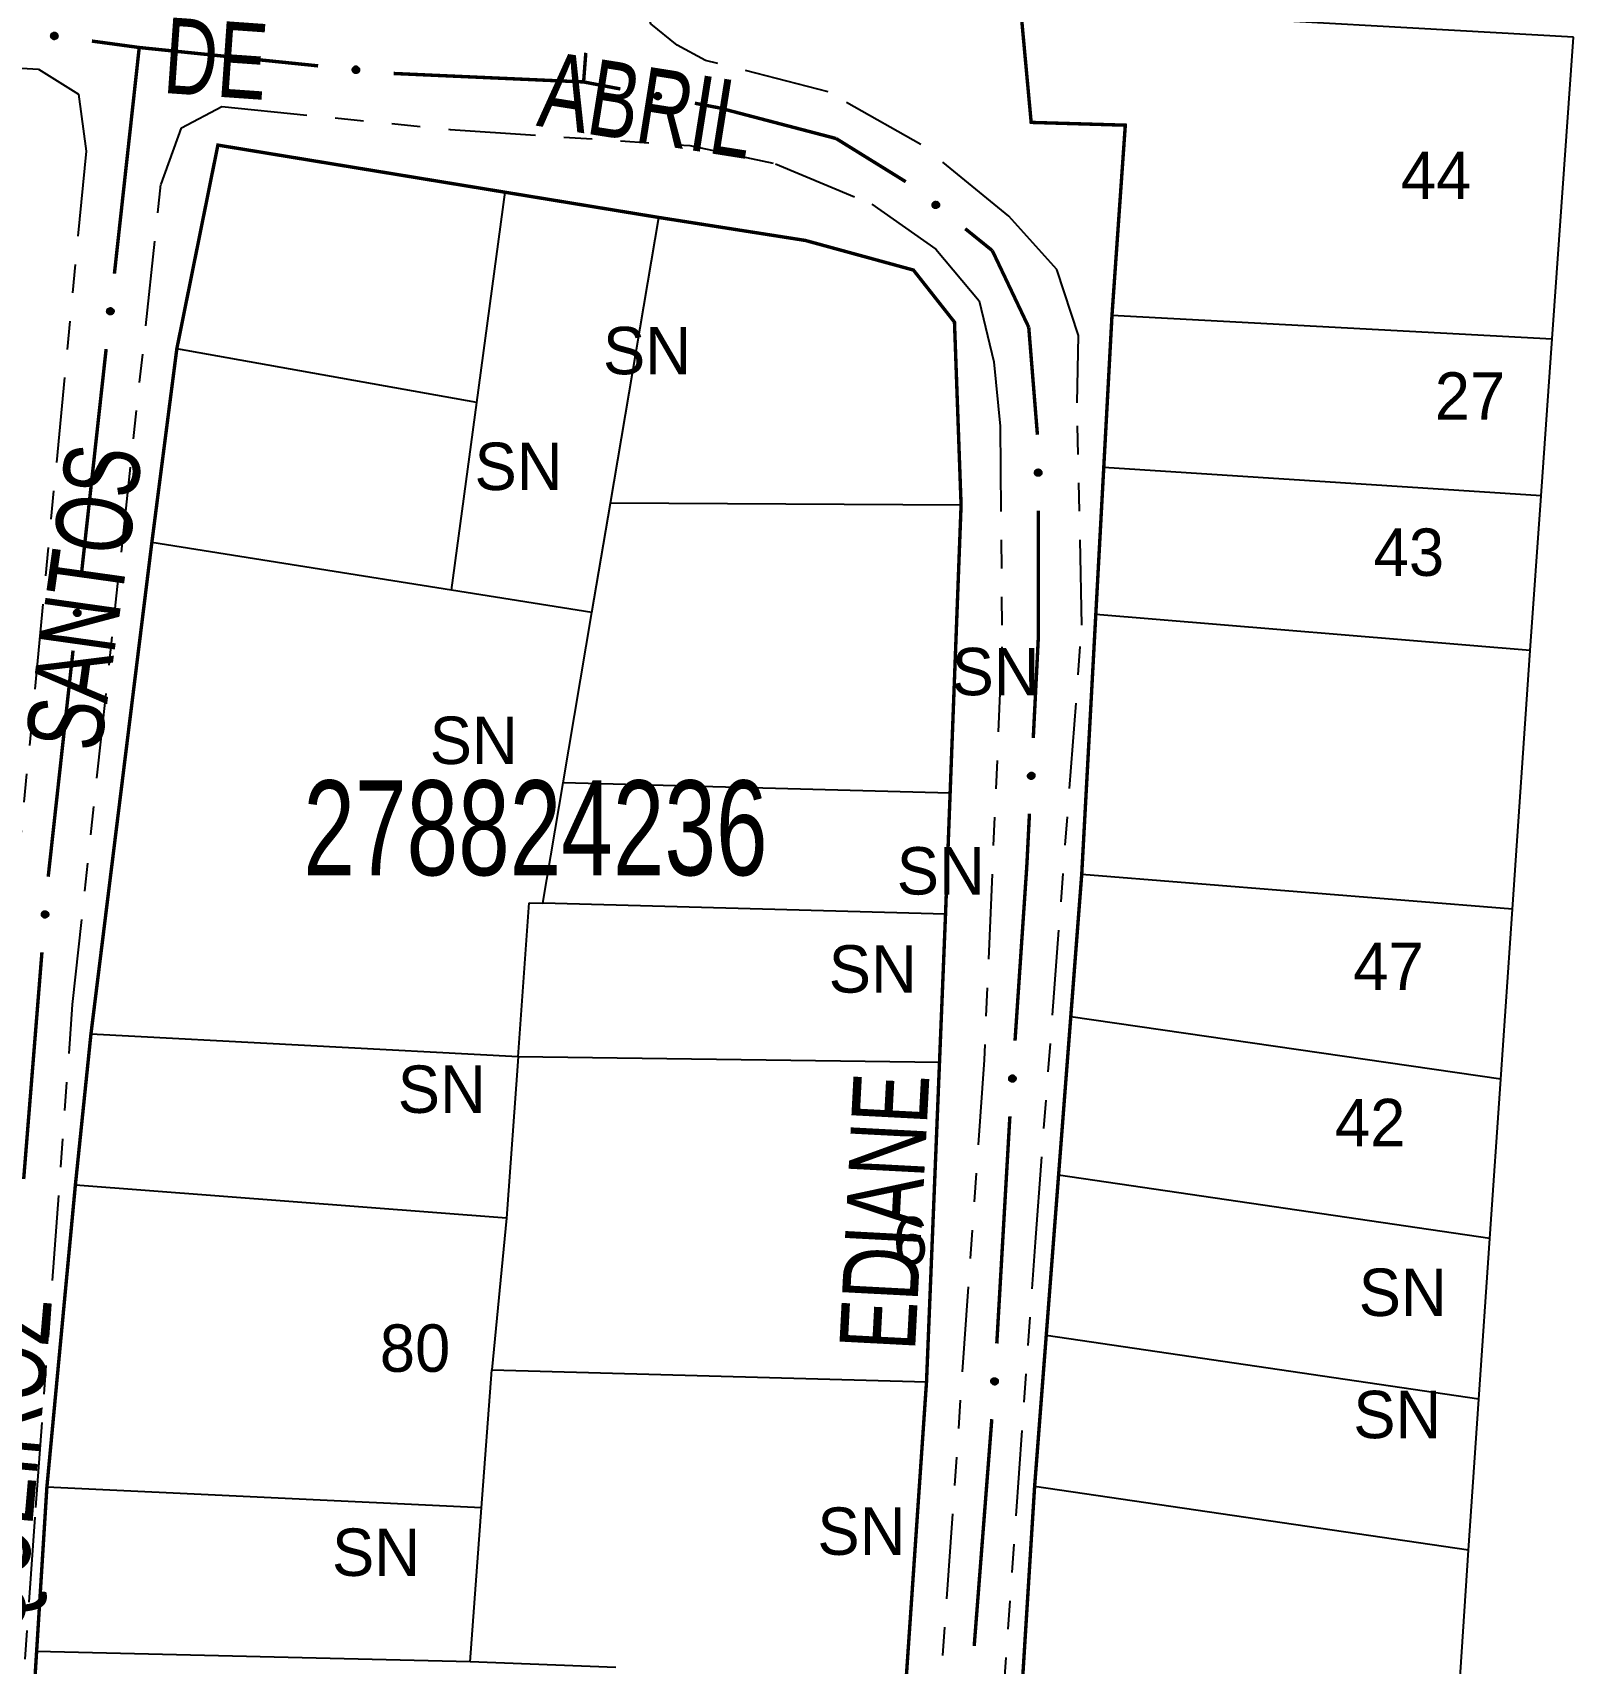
# Model space of a CAD drawing. Extents: x 203555 to 204724, y 4873703 to 4874787.
# Drawn here: x 204208.6 to 204289.8, y 4874215.2 to 4874301.2 of the extents above; entities that cross this region are included whole.
import ezdxf
from ezdxf.enums import TextEntityAlignment as Align

# ---------------------------------------------------------------- set-up
doc = ezdxf.new("R2010")
doc.units = 0
doc.header["$LTSCALE"] = 1.5
doc.header["$MEASUREMENT"] = 0
doc.linetypes.add('TRACO_25', pattern=[8, 3, -1, 1, -1, 1, -1])
for name, color, linetype in [('CD_MALHA_LOTES', 7, 'CONTINUOUS'), ('CD_TXT_QUADRA', 7, 'CONTINUOUS'), ('RU-QUADRA', 210, 'CONTINUOUS'), ('SV-EIXO-RUA-N-PAV', 6, 'CONTINUOUS'), ('SV-RUA-NAO-PAV', 7, 'CONTINUOUS'), ('SV-TXT-RUA-N-PAV', 7, 'CONTINUOUS'), ('Th_NmrPort', 1, 'CONTINUOUS')]:
    doc.layers.add(name, color=color, linetype=linetype)
doc.styles.add('ARIAL', font='ARIAL.SHX')

msp = doc.modelspace()

# ---------------------------------------------------------------- linework, layer by layer
at = {"layer": 'CD_MALHA_LOTES', "linetype": 'Continuous', "flags": 128}
for points in [[(204261.199588, 4874296.437188), (204260.642185, 4874302.478806)], [(204289.78714, 4874300.9263), (204266.578716, 4874302.226508)], [(204288.665417, 4874285.019049), (204289.78714, 4874300.9263)], [(204266.163144, 4874296.290853), (204261.199588, 4874296.437188)], [(204265.460976, 4874286.261716), (204266.163144, 4874296.290853)], [(204216.154327, 4874284.494692), (204218.319374, 4874295.240064)], [(204218.319374, 4874295.240064), (204233.46439, 4874292.753447)], [(204231.970021, 4874281.669714), (204233.46439, 4874292.753447)], [(204233.46439, 4874292.753447), (204241.566871, 4874291.423124)], [(204239.015303, 4874276.350507), (204241.566871, 4874291.423124)], [(204241.566871, 4874291.423124), (204249.295548, 4874290.210408), (204254.991893, 4874288.648801), (204257.155973, 4874285.902935), (204257.504398, 4874276.248164)], [(204265.026372, 4874278.229773), (204265.460976, 4874286.261716)], [(204265.460976, 4874286.261716), (204288.665417, 4874285.019049)], [(204288.081534, 4874276.738958), (204288.665417, 4874285.019049)], [(204214.838127, 4874274.282193), (204216.154327, 4874284.494692)], [(204231.970021, 4874281.669714), (204216.154327, 4874284.494692)], [(204230.634448, 4874271.763774), (204231.970021, 4874281.669714)], [(204264.606825, 4874270.476103), (204265.026372, 4874278.229773)], [(204288.081534, 4874276.738958), (204265.026372, 4874278.229773)], [(204238.038995, 4874270.583262), (204239.015303, 4874276.350507)], [(204257.504398, 4874276.248164), (204239.015303, 4874276.350507)], [(204257.504398, 4874276.248164), (204256.92663, 4874261.048842)], [(204287.506248, 4874268.580769), (204288.081534, 4874276.738958)], [(204211.625191, 4874248.337708), (204214.838127, 4874274.282193)], [(204230.634448, 4874271.763774), (204214.838127, 4874274.282193)], [(204238.038995, 4874270.583262), (204230.634448, 4874271.763774)], [(204236.518929, 4874261.603934), (204238.038995, 4874270.583262)], [(204263.865433, 4874256.774387), (204264.606825, 4874270.476103)], [(204287.506248, 4874268.580769), (204264.606825, 4874270.476103)], [(204286.569545, 4874254.93248), (204287.506248, 4874268.580769)], [(204235.444717, 4874255.258351), (204236.518929, 4874261.603934)], [(204256.92663, 4874261.048842), (204236.518929, 4874261.603934)], [(204256.92663, 4874261.048842), (204256.684631, 4874254.682589)], [(204263.287786, 4874249.265594), (204263.865433, 4874256.774387)], [(204286.569545, 4874254.93248), (204263.865433, 4874256.774387)], [(204234.146171, 4874247.156296), (204234.72914, 4874255.277749)], [(204234.72914, 4874255.277749), (204235.444717, 4874255.258351)], [(204256.684631, 4874254.682589), (204235.444717, 4874255.258351)], [(204256.684631, 4874254.682589), (204256.366154, 4874246.847896)], [(204285.954895, 4874245.97669), (204286.569545, 4874254.93248)], [(204262.644592, 4874240.904752), (204263.287786, 4874249.265594)], [(204285.954895, 4874245.97669), (204263.287786, 4874249.265594)], [(204210.804498, 4874240.373477), (204211.625191, 4874248.337708)], [(204234.146171, 4874247.156296), (204211.625191, 4874248.337708)], [(204234.146171, 4874247.156296), (204233.535168, 4874238.644284)], [(204256.366154, 4874246.847896), (204234.146171, 4874247.156296)], [(204255.681459, 4874230.00403), (204256.366154, 4874246.847896)], [(204285.377674, 4874237.566254), (204285.954895, 4874245.97669)], [(204261.993686, 4874232.443657), (204262.644592, 4874240.904752)], [(204285.377674, 4874237.566254), (204262.644592, 4874240.904752)], [(204209.303962, 4874224.459296), (204210.804498, 4874240.373477)], [(204233.535168, 4874238.644284), (204210.804498, 4874240.373477)], [(204233.535168, 4874238.644284), (204232.766055, 4874230.641666)], [(204284.795664, 4874229.086033), (204285.377674, 4874237.566254)], [(204261.381524, 4874224.486209), (204261.993686, 4874232.443657)], [(204284.795664, 4874229.086033), (204261.993686, 4874232.443657)], [(204232.221563, 4874223.364422), (204232.766055, 4874230.641666)], [(204232.766055, 4874230.641666), (204255.681459, 4874230.00403)], [(204255.681459, 4874230.00403), (204254.607081, 4874214.306819)], [(204284.249534, 4874221.128616), (204284.795664, 4874229.086033)], [(204208.761667, 4874215.775389), (204209.303962, 4874224.459296)], [(204232.221563, 4874223.364422), (204209.303962, 4874224.459296)], [(204260.424456, 4874209.15245), (204261.381524, 4874224.486209)], [(204284.249534, 4874221.128616), (204261.381524, 4874224.486209)], [(204231.614133, 4874215.245996), (204232.221563, 4874223.364422)], [(204283.365416, 4874207.45233), (204284.249534, 4874221.128616)], [(204208.303917, 4874208.445316), (204208.761667, 4874215.775389)], [(204231.614133, 4874215.245996), (204208.761667, 4874215.775389)], [(204239.302647, 4874214.931949), (204231.614133, 4874215.245996)]]:
    msp.add_lwpolyline(points, dxfattribs=at)
at = {"layer": 'RU-QUADRA', "linetype": 'Continuous', "const_width": 0.18, "flags": 128}
msp.add_lwpolyline([(204260.642185, 4874302.478806), (204261.199588, 4874296.437188), (204266.163144, 4874296.290853), (204265.460976, 4874286.261716), (204265.026372, 4874278.229773), (204264.606825, 4874270.476103), (204263.865433, 4874256.774387), (204263.287786, 4874249.265594), (204262.644592, 4874240.904752), (204261.381524, 4874224.486209), (204260.424456, 4874209.15245), (204259.679254, 4874197.213119), (204258.979113, 4874185.224465), (204258.030601, 4874169.115044), (204257.606342, 4874161.718197), (204257.102015, 4874153.082508), (204256.703143, 4874145.19558), (204256.3592, 4874138.39479), (204255.944312, 4874130.191189), (204255.429284, 4874122.256219)], dxfattribs=at)
msp.add_lwpolyline([(204206.86304, 4874185.372193), (204222.053512, 4874184.426616), (204231.396635, 4874183.845025), (204236.867271, 4874183.504488), (204252.432534, 4874182.535581), (204254.076165, 4874206.549877), (204254.607081, 4874214.306819), (204255.681459, 4874230.00403), (204256.366154, 4874246.847896), (204256.684631, 4874254.682589), (204257.504398, 4874276.248164), (204257.155973, 4874285.902935), (204254.991893, 4874288.648801), (204249.295548, 4874290.210408), (204241.566871, 4874291.423124), (204233.46439, 4874292.753447), (204218.319374, 4874295.240064), (204216.154327, 4874284.494692), (204214.838127, 4874274.282193), (204211.625191, 4874248.337708), (204210.804498, 4874240.373477), (204209.303962, 4874224.459296), (204208.761667, 4874215.775389)], close=True, dxfattribs=at)
at = {"layer": 'SV-EIXO-RUA-N-PAV'}
for points in [[(204209.823058, 4874300.868689), (204209.784552, 4874300.838535), (204209.745291, 4874300.820493), (204209.708215, 4874300.81487), (204209.674156, 4874300.818445), (204209.639723, 4874300.826026), (204209.606695, 4874300.841328), (204209.573799, 4874300.866432), (204209.543279, 4874300.904847), (204209.52744, 4874300.946281), (204209.519983, 4874300.982335), (204209.521665, 4874301.018065), (204209.52959, 4874301.05139), (204209.54662, 4874301.085173), (204209.572386, 4874301.118261), (204209.611756, 4874301.148015), (204209.650368, 4874301.165439), (204209.686373, 4874301.169936), (204209.722282, 4874301.168018), (204209.757342, 4874301.159857), (204209.789677, 4874301.144649), (204209.822945, 4874301.118646), (204209.851797, 4874301.079399), (204209.869615, 4874301.041087), (204209.874616, 4874301.005154), (204209.871932, 4874300.969844), (204209.864748, 4874300.935216), (204209.850748, 4874300.901375), (204209.823058, 4874300.868689)], [(204225.725938, 4874299.09126), (204225.688445, 4874299.059855), (204225.6498, 4874299.040531), (204225.612928, 4874299.033691), (204225.57877, 4874299.036142), (204225.544107, 4874299.042586), (204225.510592, 4874299.056792), (204225.476888, 4874299.0808), (204225.44512, 4874299.11819), (204225.427926, 4874299.15908), (204225.419286, 4874299.194869), (204225.419791, 4874299.230634), (204225.426615, 4874299.264203), (204225.442524, 4874299.298528), (204225.467187, 4874299.332446), (204225.505557, 4874299.36348), (204225.543574, 4874299.382165), (204225.579411, 4874299.387845), (204225.615364, 4874299.38711), (204225.650673, 4874299.380107), (204225.683491, 4874299.365972), (204225.717597, 4874299.341078), (204225.747726, 4874299.302801), (204225.766795, 4874299.265097), (204225.772977, 4874299.229349), (204225.771456, 4874299.193969), (204225.765415, 4874299.159124), (204225.752537, 4874299.12484), (204225.725938, 4874299.09126)], [(204241.624, 4874297.689831), (204241.583926, 4874297.661793), (204241.543751, 4874297.64589), (204241.506426, 4874297.64227), (204241.472609, 4874297.647672), (204241.438634, 4874297.657095), (204241.406477, 4874297.674153), (204241.37498, 4874297.70099), (204241.346571, 4874297.740992), (204241.332985, 4874297.783218), (204241.327479, 4874297.819622), (204241.331081, 4874297.855209), (204241.340788, 4874297.88806), (204241.359611, 4874297.920877), (204241.38712, 4874297.952531), (204241.428035, 4874297.980123), (204241.467528, 4874297.995444), (204241.503723, 4874297.997997), (204241.539477, 4874297.994149), (204241.574047, 4874297.984113), (204241.605516, 4874297.967187), (204241.637337, 4874297.939432), (204241.664036, 4874297.898688), (204241.679766, 4874297.859473), (204241.682826, 4874297.823324), (204241.678245, 4874297.788209), (204241.669209, 4874297.754018), (204241.653408, 4874297.720979), (204241.624, 4874297.689831)], [(204256.211118, 4874291.912614), (204256.162556, 4874291.906805), (204256.119631, 4874291.911744), (204256.085015, 4874291.926167), (204256.057749, 4874291.946888), (204256.032243, 4874291.971229), (204256.011941, 4874292.001443), (204255.996837, 4874292.039968), (204255.990668, 4874292.088642), (204255.998616, 4874292.132282), (204256.010941, 4874292.166975), (204256.030911, 4874292.19665), (204256.054972, 4874292.221033), (204256.087054, 4874292.241083), (204256.126245, 4874292.256009), (204256.175339, 4874292.261027), (204256.217388, 4874292.255897), (204256.250503, 4874292.241067), (204256.28021, 4874292.220802), (204256.305952, 4874292.19564), (204256.32571, 4874292.165866), (204256.340666, 4874292.12638), (204256.344977, 4874292.077859), (204256.34034, 4874292.035862), (204256.325979, 4874292.002546), (204256.305369, 4874291.97375), (204256.281267, 4874291.94787), (204256.251744, 4874291.926198), (204256.211118, 4874291.912614)], [(204212.770716, 4874286.602343), (204212.801858, 4874286.564631), (204212.820911, 4874286.525851), (204212.827493, 4874286.488933), (204212.824803, 4874286.454793), (204212.818117, 4874286.420176), (204212.803676, 4874286.386761), (204212.779433, 4874286.353226), (204212.741822, 4874286.32172), (204212.700813, 4874286.304813), (204212.664964, 4874286.296423), (204212.629203, 4874286.297179), (204212.595683, 4874286.304237), (204212.56147, 4874286.320386), (204212.527725, 4874286.345285), (204212.496961, 4874286.383871), (204212.478542, 4874286.422018), (204212.473113, 4874286.457894), (204212.4741, 4874286.493841), (204212.481349, 4874286.529101), (204212.495714, 4874286.561819), (204212.520845, 4874286.59575), (204212.559332, 4874286.62561), (204212.597169, 4874286.644415), (204212.63296, 4874286.650346), (204212.668328, 4874286.648578), (204212.70313, 4874286.642294), (204212.737323, 4874286.629176), (204212.770716, 4874286.602343)], [(204261.467206, 4874277.82116), (204261.432136, 4874277.85525), (204261.408966, 4874277.89172), (204261.398396, 4874277.9277), (204261.397346, 4874277.96193), (204261.400216, 4874277.99707), (204261.410926, 4874278.03186), (204261.431366, 4874278.06784), (204261.465316, 4874278.10326), (204261.504236, 4874278.12454), (204261.538956, 4874278.13679), (204261.574586, 4874278.13994), (204261.608676, 4874278.13658), (204261.644446, 4874278.12426), (204261.680706, 4874278.10319), (204261.715496, 4874278.06819), (204261.737966, 4874278.03228), (204261.747276, 4874277.99721), (204261.750216, 4874277.96137), (204261.746856, 4874277.92553), (204261.736146, 4874277.89144), (204261.714866, 4874277.85497), (204261.679866, 4874277.82109), (204261.644306, 4874277.79827), (204261.609376, 4874277.78847), (204261.574026, 4874277.78637), (204261.538746, 4874277.78882), (204261.503326, 4874277.79813), (204261.467206, 4874277.82116)], [(204211.025403, 4874270.697819), (204211.056545, 4874270.660107), (204211.075599, 4874270.621327), (204211.082181, 4874270.584409), (204211.079491, 4874270.550269), (204211.072805, 4874270.515652), (204211.058364, 4874270.482237), (204211.034121, 4874270.448702), (204210.99651, 4874270.417196), (204210.955501, 4874270.400289), (204210.919652, 4874270.391899), (204210.883891, 4874270.392655), (204210.850371, 4874270.399713), (204210.816158, 4874270.415862), (204210.782413, 4874270.440761), (204210.751648, 4874270.479347), (204210.733229, 4874270.517494), (204210.7278, 4874270.55337), (204210.728788, 4874270.589317), (204210.736037, 4874270.624577), (204210.750402, 4874270.657295), (204210.775533, 4874270.691226), (204210.81402, 4874270.721086), (204210.851857, 4874270.739891), (204210.887647, 4874270.745822), (204210.923015, 4874270.744054), (204210.957818, 4874270.73777), (204210.992011, 4874270.724652), (204211.025403, 4874270.697819)], [(204261.092922, 4874261.836137), (204261.059614, 4874261.87195), (204261.038309, 4874261.90954), (204261.029565, 4874261.946007), (204261.03024, 4874261.980246), (204261.034876, 4874262.015197), (204261.047324, 4874262.049404), (204261.06955, 4874262.084309), (204261.10524, 4874262.117974), (204261.145183, 4874262.137267), (204261.180475, 4874262.147753), (204261.216219, 4874262.149105), (204261.250096, 4874262.144033), (204261.285201, 4874262.129927), (204261.320354, 4874262.107058), (204261.353337, 4874262.070351), (204261.37397, 4874262.033355), (204261.381502, 4874261.99786), (204261.382634, 4874261.961918), (204261.377473, 4874261.926292), (204261.36506, 4874261.892785), (204261.341971, 4874261.857433), (204261.305309, 4874261.825358), (204261.268645, 4874261.804358), (204261.233266, 4874261.796329), (204261.197855, 4874261.796012), (204261.162743, 4874261.800235), (204261.127837, 4874261.811317), (204261.092922, 4874261.836137)], [(204209.324684, 4874254.792261), (204209.356907, 4874254.755468), (204209.377076, 4874254.717257), (204209.384726, 4874254.680545), (204209.383027, 4874254.646341), (204209.377347, 4874254.611544), (204209.363881, 4874254.577725), (204209.340621, 4874254.543501), (204209.303939, 4874254.510919), (204209.263437, 4874254.492829), (204209.227846, 4874254.483404), (204209.192079, 4874254.483122), (204209.158368, 4874254.489206), (204209.123701, 4874254.504356), (204209.089248, 4874254.528266), (204209.057378, 4874254.565944), (204209.037861, 4874254.603541), (204209.031394, 4874254.639245), (204209.031339, 4874254.675205), (204209.037563, 4874254.71066), (204209.050973, 4874254.743781), (204209.07511, 4874254.778427), (204209.112715, 4874254.80939), (204209.149991, 4874254.829284), (204209.185595, 4874254.83625), (204209.220999, 4874254.835508), (204209.255969, 4874254.830236), (204209.290528, 4874254.818114), (204209.324684, 4874254.792261)], [(204260.094727, 4874245.869644), (204260.062029, 4874245.906016), (204260.041364, 4874245.943962), (204260.033239, 4874245.980571), (204260.034493, 4874246.014794), (204260.03972, 4874246.049662), (204260.052746, 4874246.083652), (204260.07556, 4874246.118176), (204260.111816, 4874246.151232), (204260.152079, 4874246.169846), (204260.187544, 4874246.179733), (204260.223305, 4874246.180479), (204260.257092, 4874246.174834), (204260.291953, 4874246.160136), (204260.326713, 4874246.136675), (204260.35907, 4874246.099414), (204260.379074, 4874246.062074), (204260.386004, 4874246.026457), (204260.386527, 4874245.9905), (204260.380763, 4874245.954967), (204260.367785, 4874245.921675), (204260.3441, 4874245.886719), (204260.3069, 4874245.85527), (204260.269886, 4874245.834894), (204260.234376, 4874245.827465), (204260.198965, 4874245.827748), (204260.163929, 4874245.832565), (204260.129216, 4874245.844237), (204260.094727, 4874245.869644)], [(204259.154414, 4874229.896305), (204259.121361, 4874229.932354), (204259.100325, 4874229.970095), (204259.09184, 4874230.006623), (204259.092758, 4874230.040856), (204259.097643, 4874230.075773), (204259.110334, 4874230.10989), (204259.132807, 4874230.144637), (204259.168737, 4874230.178047), (204259.208815, 4874230.197056), (204259.244182, 4874230.207291), (204259.279934, 4874230.208388), (204259.313774, 4874230.203075), (204259.348777, 4874230.18872), (204259.383767, 4874230.165601), (204259.416488, 4874230.12866), (204259.436858, 4874230.091518), (204259.444137, 4874230.055971), (204259.445013, 4874230.020022), (204259.439599, 4874229.984434), (204259.426948, 4874229.951016), (204259.403608, 4874229.915829), (204259.366719, 4874229.884016), (204259.329906, 4874229.863277), (204259.294471, 4874229.8555), (204259.259059, 4874229.855435), (204259.223978, 4874229.859908), (204259.189151, 4874229.871237), (204259.154414, 4874229.896305)]]:
    msp.add_lwpolyline(points, close=True, dxfattribs=at)
for points in [[(204209.871932, 4874300.969844), (204209.519983, 4874300.982335)], [(204209.874616, 4874301.005154), (204209.521665, 4874301.018065)], [(204209.870758, 4874300.988277), (204209.522918, 4874301.002552)], [(204209.864748, 4874300.935216), (204209.52744, 4874300.946281)], [(204209.864439, 4874300.951955), (204209.5284, 4874300.96187)], [(204209.86878, 4874301.024351), (204209.528685, 4874301.034818)], [(204209.869615, 4874301.041087), (204209.52959, 4874301.05139)], [(204209.85308, 4874300.919073), (204209.539842, 4874300.924509)], [(204209.858691, 4874301.061528), (204209.542933, 4874301.068684)], [(204209.850748, 4874300.901375), (204209.543279, 4874300.904847)], [(204209.851797, 4874301.079399), (204209.54662, 4874301.085173)], [(204209.836312, 4874300.886927), (204209.562285, 4874300.887028)], [(204209.83336, 4874301.098024), (204209.562588, 4874301.101814)], [(204209.822945, 4874301.118646), (204209.572386, 4874301.118261)], [(204209.800533, 4874301.130032), (204209.599821, 4874301.132553)], [(204209.789677, 4874301.144649), (204209.611756, 4874301.148015)], [(204209.769123, 4874301.152208), (204209.637485, 4874301.156347)], [(204209.757342, 4874301.159857), (204209.650368, 4874301.165439)], [(204209.823058, 4874300.868689), (204209.573799, 4874300.866432)], [(204209.801416, 4874300.853116), (204209.597631, 4874300.8533)], [(204209.784552, 4874300.838535), (204209.606695, 4874300.841328)], [(204209.762216, 4874300.828154), (204209.632114, 4874300.833461)], [(204209.745291, 4874300.820493), (204209.639723, 4874300.826026)], [(204225.771456, 4874299.193969), (204225.419286, 4874299.194869)], [(204225.772977, 4874299.229349), (204225.419791, 4874299.230634)], [(204225.769676, 4874299.212353), (204225.421555, 4874299.215171)], [(204225.766512, 4874299.248342), (204225.426257, 4874299.247609)], [(204225.766795, 4874299.265097), (204225.426615, 4874299.264203)], [(204225.765415, 4874299.159124), (204225.427926, 4874299.15908)], [(204225.764556, 4874299.175843), (204225.428373, 4874299.174692)], [(204225.755204, 4874299.285167), (204225.439381, 4874299.281926)], [(204225.747726, 4874299.302801), (204225.442524, 4874299.298528)], [(204225.728686, 4874299.32081), (204225.457936, 4874299.315685)], [(204225.717597, 4874299.341078), (204225.467187, 4874299.332446)], [(204225.694823, 4874299.351721), (204225.494136, 4874299.347633)], [(204225.683491, 4874299.365972), (204225.505557, 4874299.36348)], [(204225.6627, 4874299.37285), (204225.530997, 4874299.372654)], [(204225.650673, 4874299.380107), (204225.543574, 4874299.382165)], [(204225.754285, 4874299.142605), (204225.441038, 4874299.137728)], [(204225.752537, 4874299.12484), (204225.44512, 4874299.11819)], [(204225.738585, 4874299.109925), (204225.464702, 4874299.101006)], [(204225.725938, 4874299.09126), (204225.476888, 4874299.0808)], [(204225.704821, 4874299.074984), (204225.50114, 4874299.06846)], [(204225.688445, 4874299.059855), (204225.510592, 4874299.056792)], [(204225.666463, 4874299.048744), (204225.536257, 4874299.049766)], [(204225.6498, 4874299.040531), (204225.544107, 4874299.042586)], [(204241.678245, 4874297.788209), (204241.327479, 4874297.819622)], [(204241.682826, 4874297.823324), (204241.331081, 4874297.855209)], [(204241.678065, 4874297.806679), (204241.331498, 4874297.839651)], [(204241.669209, 4874297.754018), (204241.332985, 4874297.783218)], [(204241.669801, 4874297.770749), (204241.334783, 4874297.798734)], [(204241.678032, 4874297.842806), (204241.338993, 4874297.87156)], [(204241.679766, 4874297.859473), (204241.340788, 4874297.88806)], [(204241.656689, 4874297.738526), (204241.344198, 4874297.760811)], [(204241.653408, 4874297.720979), (204241.346571, 4874297.740992)], [(204241.669957, 4874297.880473), (204241.355042, 4874297.90461)], [(204241.664036, 4874297.898688), (204241.359611, 4874297.920877)], [(204241.638216, 4874297.707329), (204241.364591, 4874297.722177)], [(204241.624, 4874297.689831), (204241.37498, 4874297.70099)], [(204241.646628, 4874297.918279), (204241.376452, 4874297.936634)], [(204241.637337, 4874297.939432), (204241.38712, 4874297.952531)], [(204241.601551, 4874297.675445), (204241.398071, 4874297.686595)], [(204241.583926, 4874297.661793), (204241.406477, 4874297.674153)], [(204241.615571, 4874297.952008), (204241.415285, 4874297.965325)], [(204241.605516, 4874297.967187), (204241.428035, 4874297.980123)], [(204241.561064, 4874297.652628), (204241.431436, 4874297.664929)], [(204241.543751, 4874297.64589), (204241.438634, 4874297.657095)], [(204241.5854, 4874297.975841), (204241.454175, 4874297.987058)], [(204241.574047, 4874297.984113), (204241.467528, 4874297.995444)], [(204256.251744, 4874291.926198), (204255.990668, 4874292.088642)], [(204256.211118, 4874291.912614), (204255.996837, 4874292.039968)], [(204256.231909, 4874291.921333), (204255.997675, 4874292.06355)], [(204256.262918, 4874291.94012), (204255.997928, 4874292.107235)], [(204256.281267, 4874291.94787), (204255.998616, 4874292.132282)], [(204256.289685, 4874291.962341), (204256.007523, 4874292.145112)], [(204256.184537, 4874291.910525), (204256.010402, 4874292.01638)], [(204256.305369, 4874291.97375), (204256.010941, 4874292.166975)], [(204256.162556, 4874291.906805), (204256.011941, 4874292.001443)], [(204256.313926, 4874291.990118), (204256.023937, 4874292.182737)], [(204256.138074, 4874291.909515), (204256.029593, 4874291.981532)], [(204256.325979, 4874292.002546), (204256.030911, 4874292.19665)], [(204256.119631, 4874291.911744), (204256.032243, 4874291.971229)], [(204256.330946, 4874292.021986), (204256.045603, 4874292.207332)], [(204256.34034, 4874292.035862), (204256.054972, 4874292.221033)], [(204256.341602, 4874292.059004), (204256.075349, 4874292.228897)], [(204256.344977, 4874292.077859), (204256.087054, 4874292.241083)], [(204256.338875, 4874292.103346), (204256.109338, 4874292.247028)], [(204256.340666, 4874292.12638), (204256.126245, 4874292.256009)], [(204256.327411, 4874292.147739), (204256.157114, 4874292.253997)], [(204256.32571, 4874292.165866), (204256.175339, 4874292.261027)], [(204256.312058, 4874292.18299), (204256.201658, 4874292.254805)], [(204256.305952, 4874292.19564), (204256.217388, 4874292.255897)], [(204212.481349, 4874286.529101), (204212.478542, 4874286.422018)], [(204212.48869, 4874286.541077), (204212.487965, 4874286.409376)], [(204212.495714, 4874286.561819), (204212.496961, 4874286.383871)], [(204212.510044, 4874286.573051), (204212.512728, 4874286.37234)], [(204212.520845, 4874286.59575), (204212.527725, 4874286.345285)], [(204212.541191, 4874286.606697), (204212.544421, 4874286.335917)], [(204212.559332, 4874286.62561), (204212.56147, 4874286.320386)], [(204212.577018, 4874286.632965), (204212.57805, 4874286.317127)], [(204212.597169, 4874286.644415), (204212.595683, 4874286.304237)], [(204212.613921, 4874286.644015), (204212.612274, 4874286.303763)], [(204212.63296, 4874286.650346), (204212.629203, 4874286.297179)], [(204212.649932, 4874286.646927), (204212.644678, 4874286.298834)], [(204212.668328, 4874286.648578), (204212.664964, 4874286.296423)], [(204212.686405, 4874286.641552), (204212.685204, 4874286.305368)], [(204212.70313, 4874286.642294), (204212.700813, 4874286.304813)], [(204212.71957, 4874286.631049), (204212.722256, 4874286.317775)], [(204212.737323, 4874286.629176), (204212.741822, 4874286.32172)], [(204212.75214, 4874286.61512), (204212.759142, 4874286.341182)], [(204212.770716, 4874286.602343), (204212.779433, 4874286.353226)], [(204212.786844, 4874286.581112), (204212.791943, 4874286.377391)], [(204212.801858, 4874286.564631), (204212.803676, 4874286.386761)], [(204212.812815, 4874286.542572), (204212.810882, 4874286.412376)], [(204212.820911, 4874286.525851), (204212.818117, 4874286.420176)], [(204261.408966, 4874277.89172), (204261.400216, 4874277.99707)], [(204261.418838, 4874277.875983), (204261.406558, 4874278.005613)], [(204261.432136, 4874277.85525), (204261.410926, 4874278.03186)], [(204261.448858, 4874277.840506), (204261.421568, 4874278.042455)], [(204261.467206, 4874277.82116), (204261.431366, 4874278.06784)], [(204261.487065, 4874277.810486), (204261.450223, 4874278.082026)], [(204261.503326, 4874277.79813), (204261.465316, 4874278.10326)], [(204261.521178, 4874277.798205), (204261.484336, 4874278.109317)], [(204261.538746, 4874277.78882), (204261.504236, 4874278.12454)], [(204261.555291, 4874277.791383), (204261.519813, 4874278.125691)], [(204261.574026, 4874277.78637), (204261.538956, 4874278.13679)], [(204261.592133, 4874277.790018), (204261.559384, 4874278.136607)], [(204261.609376, 4874277.78847), (204261.574586, 4874278.13994)], [(204261.62761, 4874277.796841), (204261.592133, 4874278.135242)], [(204261.644306, 4874277.79827), (204261.608676, 4874278.13658)], [(204261.663088, 4874277.811851), (204261.62761, 4874278.125691)], [(204261.679866, 4874277.82109), (204261.644446, 4874278.12426)], [(204261.695837, 4874277.84187), (204261.663088, 4874278.110681)], [(204261.714866, 4874277.85497), (204261.680706, 4874278.10319)], [(204261.723127, 4874277.878712), (204261.698566, 4874278.077932)], [(204261.736146, 4874277.89144), (204261.715496, 4874278.06819)], [(204261.740866, 4874277.912825), (204261.727221, 4874278.043819)], [(204261.746856, 4874277.92553), (204261.737966, 4874278.03228)], [(204210.736037, 4874270.624577), (204210.733229, 4874270.517494)], [(204210.743378, 4874270.636553), (204210.742652, 4874270.504852)], [(204210.750402, 4874270.657295), (204210.751648, 4874270.479347)], [(204210.764732, 4874270.668527), (204210.767415, 4874270.467816)], [(204210.775533, 4874270.691226), (204210.782413, 4874270.440761)], [(204210.795878, 4874270.702172), (204210.799109, 4874270.431393)], [(204210.81402, 4874270.721086), (204210.816158, 4874270.415862)], [(204210.831706, 4874270.728441), (204210.832737, 4874270.412603)], [(204210.851857, 4874270.739891), (204210.850371, 4874270.399713)], [(204210.868609, 4874270.739491), (204210.866961, 4874270.399239)], [(204210.887647, 4874270.745822), (204210.883891, 4874270.392655)], [(204210.904619, 4874270.742403), (204210.899366, 4874270.39431)], [(204210.923015, 4874270.744054), (204210.919652, 4874270.391899)], [(204210.941092, 4874270.737028), (204210.939891, 4874270.400844)], [(204210.957818, 4874270.73777), (204210.955501, 4874270.400289)], [(204210.974258, 4874270.726525), (204210.976943, 4874270.413251)], [(204210.992011, 4874270.724652), (204210.99651, 4874270.417196)], [(204211.006828, 4874270.710596), (204211.01383, 4874270.436658)], [(204211.025403, 4874270.697819), (204211.034121, 4874270.448702)], [(204211.041532, 4874270.676588), (204211.04663, 4874270.472867)], [(204211.056545, 4874270.660107), (204211.058364, 4874270.482237)], [(204211.067502, 4874270.638047), (204211.065569, 4874270.507852)], [(204211.075599, 4874270.621327), (204211.072805, 4874270.515652)], [(204261.038309, 4874261.90954), (204261.034876, 4874262.015197)], [(204261.047377, 4874261.893326), (204261.041639, 4874262.023409)], [(204261.059614, 4874261.87195), (204261.047324, 4874262.049404)], [(204261.075572, 4874261.856382), (204261.058485, 4874262.059449)], [(204261.092922, 4874261.836137), (204261.06955, 4874262.084309)], [(204261.112218, 4874261.824476), (204261.089096, 4874262.097527)], [(204261.127837, 4874261.811317), (204261.10524, 4874262.117974)], [(204261.145669, 4874261.810493), (204261.12454, 4874262.123065)], [(204261.162743, 4874261.800235), (204261.145183, 4874262.137267)], [(204261.179396, 4874261.801961), (204261.160798, 4874262.137632)], [(204261.197855, 4874261.796012), (204261.180475, 4874262.147753)], [(204261.216122, 4874261.798743), (204261.200868, 4874262.146542)], [(204261.233266, 4874261.796329), (204261.216219, 4874262.149105)], [(204261.251898, 4874261.803771), (204261.233506, 4874262.14353)], [(204261.268645, 4874261.804358), (204261.250096, 4874262.144033)], [(204261.288087, 4874261.816975), (204261.268458, 4874262.132204)], [(204261.305309, 4874261.825358), (204261.285201, 4874262.129927)], [(204261.322305, 4874261.845307), (204261.303135, 4874262.115426)], [(204261.341971, 4874261.857433), (204261.320354, 4874262.107058)], [(204261.351417, 4874261.880729), (204261.336918, 4874262.080933)], [(204261.36506, 4874261.892785), (204261.353337, 4874262.070351)], [(204261.370851, 4874261.913905), (204261.363819, 4874262.04542)], [(204261.377473, 4874261.926292), (204261.37397, 4874262.033355)], [(204209.037563, 4874254.71066), (204209.037861, 4874254.603541)], [(204209.044554, 4874254.722844), (204209.047647, 4874254.591177)], [(204209.050973, 4874254.743781), (204209.057378, 4874254.565944)], [(204209.064972, 4874254.755424), (204209.073473, 4874254.554876)], [(204209.07511, 4874254.778427), (204209.089248, 4874254.528266)], [(204209.095129, 4874254.789958), (204209.106209, 4874254.519387)], [(204209.112715, 4874254.80939), (204209.123701, 4874254.504356)], [(204209.130181, 4874254.817254), (204209.140368, 4874254.501579)], [(204209.149991, 4874254.829284), (204209.158368, 4874254.489206)], [(204209.166748, 4874254.829369), (204209.174965, 4874254.489212)], [(204209.185595, 4874254.83625), (204209.192079, 4874254.483122)], [(204209.202658, 4874254.833324), (204209.207499, 4874254.485225)], [(204209.220999, 4874254.835508), (204209.227846, 4874254.483404)], [(204209.239272, 4874254.829009), (204209.247818, 4874254.492932)], [(204209.255969, 4874254.830236), (204209.263437, 4874254.492829)], [(204209.272728, 4874254.819472), (204209.284495, 4874254.506408)], [(204209.290528, 4874254.818114), (204209.303939, 4874254.510919)], [(204209.305746, 4874254.804494), (204209.320687, 4874254.530874)], [(204209.324684, 4874254.792261), (204209.340621, 4874254.543501)], [(204209.341422, 4874254.771506), (204209.352424, 4874254.568019)], [(204209.356907, 4874254.755468), (204209.363881, 4874254.577725)], [(204209.368498, 4874254.733735), (204209.370341, 4874254.603538)], [(204209.377076, 4874254.717257), (204209.377347, 4874254.611544)], [(204260.041364, 4874245.943962), (204260.03972, 4874246.049662)], [(204260.050156, 4874245.927596), (204260.046622, 4874246.057758)], [(204260.062029, 4874245.906016), (204260.052746, 4874246.083652)], [(204260.077721, 4874245.89018), (204260.064076, 4874246.093507)], [(204260.094727, 4874245.869644), (204260.07556, 4874246.118176)], [(204260.113822, 4874245.857658), (204260.095328, 4874246.131061)], [(204260.129216, 4874245.844237), (204260.111816, 4874246.151232)], [(204260.147032, 4874245.843111), (204260.131199, 4874246.155995)], [(204260.163929, 4874245.832565), (204260.152079, 4874246.169846)], [(204260.180609, 4874245.834009), (204260.167698, 4874246.169946)], [(204260.198965, 4874245.827748), (204260.187544, 4874246.179733)], [(204260.217275, 4874245.830169), (204260.207914, 4874246.178176)], [(204260.234376, 4874245.827465), (204260.223305, 4874246.180479)], [(204260.253132, 4874245.83459), (204260.240496, 4874246.174612)], [(204260.269886, 4874245.834894), (204260.257092, 4874246.174834)], [(204260.289538, 4874245.84718), (204260.275251, 4874246.162695)], [(204260.3069, 4874245.85527), (204260.291953, 4874246.160136)], [(204260.324232, 4874245.874928), (204260.309639, 4874246.145333)], [(204260.3441, 4874245.886719), (204260.326713, 4874246.136675)], [(204260.353939, 4874245.909851), (204260.342833, 4874246.110273)], [(204260.367785, 4874245.921675), (204260.35907, 4874246.099414)], [(204260.373932, 4874245.942694), (204260.369129, 4874246.074309)], [(204260.380763, 4874245.954967), (204260.379074, 4874246.062074)], [(204259.100325, 4874229.970095), (204259.097643, 4874230.075773)], [(204259.109276, 4874229.953816), (204259.104464, 4874230.083937)], [(204259.121361, 4874229.932354), (204259.110334, 4874230.10989)], [(204259.137208, 4874229.916672), (204259.121566, 4874230.119856)], [(204259.154414, 4874229.896305), (204259.132807, 4874230.144637)], [(204259.173626, 4874229.884507), (204259.152448, 4874230.157715)], [(204259.189151, 4874229.871237), (204259.168737, 4874230.178047)], [(204259.206978, 4874229.870287), (204259.188072, 4874230.183001)], [(204259.223978, 4874229.859908), (204259.208815, 4874230.197056)], [(204259.240642, 4874229.861515), (204259.224432, 4874230.197309)], [(204259.259059, 4874229.855435), (204259.244182, 4874230.207291)], [(204259.277345, 4874229.858036), (204259.264565, 4874230.205934)], [(204259.294471, 4874229.8555), (204259.279934, 4874230.208388)], [(204259.313156, 4874229.862809), (204259.297181, 4874230.20269)], [(204259.329906, 4874229.863277), (204259.313774, 4874230.203075)], [(204259.349437, 4874229.875755), (204259.332051, 4874230.191115)], [(204259.366719, 4874229.884016), (204259.348777, 4874230.18872)], [(204259.383857, 4874229.903844), (204259.366608, 4874230.174092)], [(204259.403608, 4874229.915829), (204259.383767, 4874230.165601)], [(204259.413219, 4874229.939057), (204259.400145, 4874230.139359)], [(204259.426948, 4874229.951016), (204259.416488, 4874230.12866)], [(204259.432889, 4874229.972094), (204259.426793, 4874230.103656)], [(204259.439599, 4874229.984434), (204259.436858, 4874230.091518)]]:
    msp.add_lwpolyline(points, dxfattribs=at)
at = {"layer": 'SV-EIXO-RUA-N-PAV', "const_width": 0.18}
for points in [[(204214.172767, 4874300.387986), (204211.677272, 4874300.72751)], [(204214.172767, 4874300.387986), (204212.863783, 4874288.459593)], [(204214.651764, 4874300.338813), (204214.172767, 4874300.387986)], [(204223.604708, 4874299.419689), (204214.651764, 4874300.338813)], [(204237.71821, 4874300.107506), (204237.642702, 4874299.11036)], [(204237.642702, 4874299.11036), (204237.6019, 4874298.571532)], [(204237.6019, 4874298.571532), (204227.584304, 4874299.018113)], [(204238.557026, 4874298.388771), (204237.6019, 4874298.571532)], [(204239.539207, 4874298.200832), (204238.557026, 4874298.388771)], [(204244.748177, 4874297.204101), (204243.467929, 4874297.449075)], [(204245.421912, 4874297.027384), (204244.748177, 4874297.204101)], [(204250.913797, 4874295.586889), (204245.421912, 4874297.027384)], [(204251.187723, 4874295.416986), (204250.913797, 4874295.586889)], [(204254.586948, 4874293.308605), (204251.187723, 4874295.416986)], [(204259.151469, 4874289.673959), (204257.723195, 4874290.830181)], [(204259.221143, 4874289.527277), (204259.151469, 4874289.673959)], [(204261.071908, 4874285.630929), (204259.221143, 4874289.527277)], [(204261.127087, 4874284.946717), (204261.071908, 4874285.630929)], [(204212.427455, 4874284.483462), (204211.118471, 4874272.555069)], [(204261.529008, 4874279.962897), (204261.127087, 4874284.946717)], [(204261.577287, 4874269.25666), (204261.577287, 4874275.964841)], [(204261.310811, 4874263.971554), (204261.562592, 4874268.965211)], [(204261.562592, 4874268.965211), (204261.577287, 4874269.25666)], [(204210.682142, 4874268.578938), (204209.373158, 4874256.650545)], [(204260.970832, 4874257.228648), (204261.109386, 4874259.976629)], [(204260.348748, 4874248.001065), (204260.954116, 4874256.980683)], [(204260.954116, 4874256.980683), (204260.970832, 4874257.228648)], [(204209.042998, 4874252.664319), (204208.080387, 4874240.702991)], [(204260.019534, 4874243.011945), (204260.061151, 4874243.735037)], [(204260.061151, 4874243.735037), (204260.079696, 4874244.010124)], [(204259.387486, 4874232.030119), (204260.019534, 4874243.011945)], [(204258.196201, 4874216.074929), (204259.124752, 4874228.03895)]]:
    msp.add_lwpolyline(points, dxfattribs=at)
at = {"layer": 'SV-RUA-NAO-PAV', "linetype": 'TRACO_25'}
msp.add_polyline3d([(204249.446796, 4874056.585163, 11.134327), (204255.394804, 4874132.938644, 10.909731), (204256.70104, 4874168.98737, 10.568964), (204259.563812, 4874210.973005, 10.057814), (204261.420506, 4874237.379265, 9.840961), (204263.876635, 4874269.926331, 9.484706), (204263.620843, 4874281.654298, 9.09747), (204263.696195, 4874285.202454, 9.09747), (204262.556617, 4874288.682562, 9.066492), (204260.03023, 4874291.48376, 9.066492), (204255.389946, 4874295.277863, 9.012279), (204250.48956, 4874298.043471, 9.012279), (204244.036177, 4874299.708286, 8.919342), (204242.532651, 4874300.520034, 8.888364), (204241.139379, 4874301.636488, 8.880619), (204240.607103, 4874303.519724, 8.880619), (204248.246628, 4874404.675927, 6.897975)], dxfattribs=at)
for points in [[(204189.992425, 4874300.348519, 9.190407), (204208.863244, 4874299.238784, 9.213641), (204210.971656, 4874297.931107, 9.213641), (204211.371262, 4874294.920068, 9.213641), (204206.749413, 4874246.49273, 9.469216), (204201.485493, 4874184.844707, 10.112026), (204200.853887, 4874183.807129, 10.073303), (204199.483213, 4874182.977377, 10.073303), (204153.542584, 4874186.289326, 9.709302), (204156.263989, 4874225.258062, 9.600876), (204158.199676, 4874258.977648, 9.569898), (204161.71994, 4874299.780083, 9.275599), (204163.393177, 4874301.758629, 9.267854), (204165.767684, 4874302.286709, 9.244619), (204168.555646, 4874302.451681, 9.221386)], [(204230.571981, 4874296.064713, 8.973556), (204243.199119, 4874295.219046, 8.973556), (204247.727224, 4874294.252893, 8.973556), (204252.800262, 4874292.129902, 8.973556), (204256.181598, 4874289.748428, 8.973556), (204258.45115, 4874287.032852, 8.973556), (204259.234462, 4874283.804598, 8.973556), (204259.570968, 4874280.415293, 8.973556), (204259.658836, 4874268.779331, 9.275599), (204258.714081, 4874246.990068, 9.833217), (204254.072991, 4874180.316394, 10.51475), (204205.819516, 4874182.469337, 9.972622), (204208.728144, 4874223.380289, 9.833217), (204210.659718, 4874249.914305, 9.391769), (204215.320682, 4874293.173692, 9.089725), (204216.405822, 4874296.148421, 8.958066), (204218.532495, 4874297.278672, 8.942576)]]:
    msp.add_polyline3d(points, close=True, dxfattribs=at)

# ---------------------------------------------------------------- texts
at = {"layer": 'CD_TXT_QUADRA', "style": 'ARIAL', "width": 0.7}
msp.add_text('278824236', height=5, dxfattribs=at).set_placement((204222.830546, 4874256.728177))
at = {"layer": 'SV-TXT-RUA-N-PAV', "style": 'ARIAL', "width": 0.7}
for s, rotation, p in [('DE', 356, (204215.3674, 4874297.99925)), ('ABRIL', 351, (204235.068249, 4874296.267307)), ('SANTOS', 82, (204212.11448, 4874263.153113)), ('EDIANE', 87, (204255.074971, 4874231.602025)), ('QUEIROZ', 85, (204208.018619, 4874216.505813))]:
    msp.add_text(s, height=4, rotation=rotation, dxfattribs=at).set_placement(p)
at = {"layer": 'Th_NmrPort', "color": 1}
for s, p in [('44', (204280.687698, 4874293.645412)), ('SN', (204238.621534, 4874284.402193)), ('27', (204282.478435, 4874282.005621)), ('SN', (204231.848566, 4874278.296443)), ('43', (204279.255108, 4874273.768231)), ('SN', (204257.000604, 4874267.471471)), ('SN', (204229.483657, 4874263.844223)), ('SN', (204254.11016, 4874256.960766)), ('SN', (204250.523276, 4874251.786425)), ('47', (204278.180666, 4874251.92124)), ('SN', (204227.800644, 4874245.443048)), ('42', (204277.21289, 4874243.68385)), ('6', (204253.906828, 4874237.456084)), ('SN', (204278.466405, 4874234.730165)), ('80', (204226.855981, 4874231.78657)), ('SN', (204278.180666, 4874228.283512)), ('SN', (204249.926178, 4874222.130581)), ('SN', (204224.334711, 4874221.020538))]:
    msp.add_text(s, height=2.5, dxfattribs=at).set_placement(p, align=Align.MIDDLE_LEFT)

doc.saveas('drawing.dxf')
